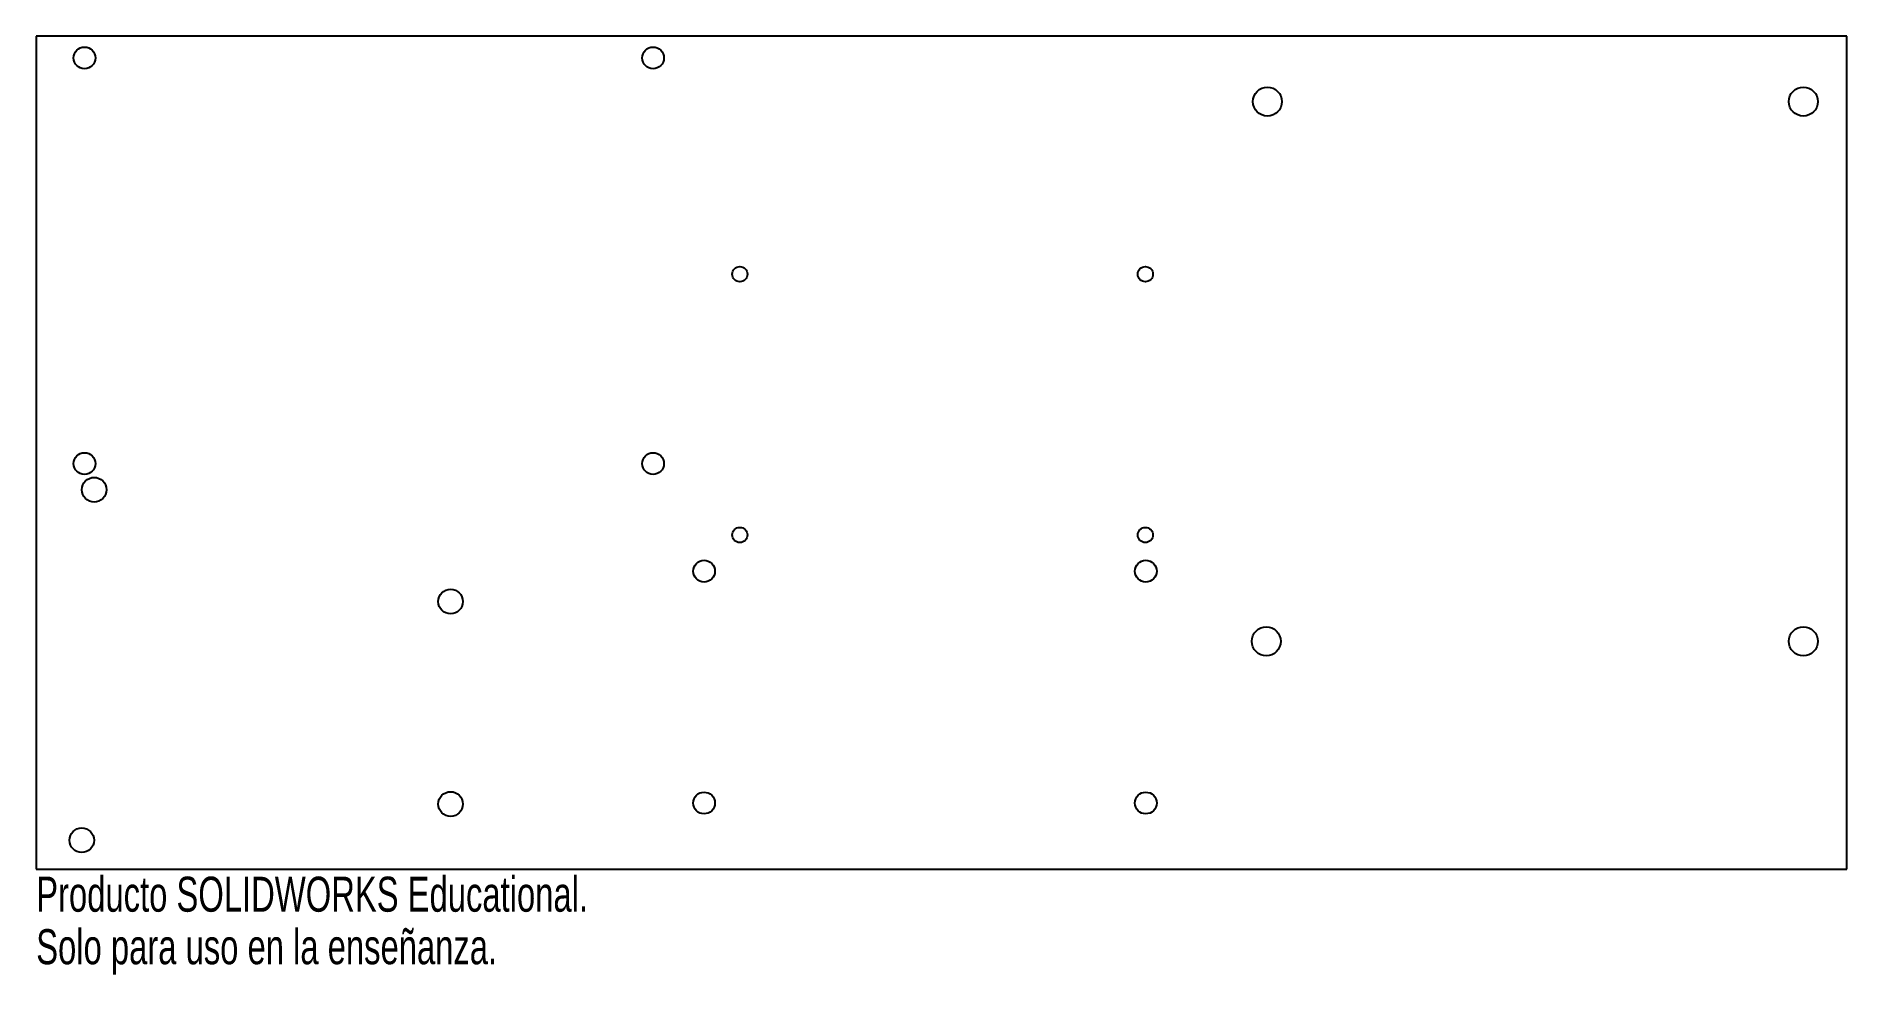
# Model space of a CAD drawing. Header units: millimetres. Extents: x -125 to 125, y -70 to 60.
import ezdxf

# ---------------------------------------------------------------- set-up
doc = ezdxf.new("R2010")
doc.units = ezdxf.units.MM
doc.styles.add('SLDTEXTSTYLE0', font='TXT', dxfattribs={"width": 0.7})

msp = doc.modelspace()

# ---------------------------------------------------------------- linework, layer by layer
at = {"color": 7, "linetype": 'Continuous', "lineweight": 25}
for p, q in [((125, 60), (-125, 60)), ((-125, 60), (-125, -55)), ((125, -55), (125, 60)), ((-125, -55), (125, -55))]:
    msp.add_line(p, q, dxfattribs=at)
for centre, radius in [((-118.33, 57), 1.5), ((-39.83, 57), 1.5), ((45, 50.97), 2), ((119, 50.97), 2), ((-27.85, 27.15), 1.05), ((28.15, 27.15), 1.05), ((-39.83, 1), 1.5), ((-118.33, 1), 1.5), ((-117, -2.6), 1.7), ((-27.85, -8.85), 1.05), ((28.15, -8.85), 1.05), ((-32.79, -13.85), 1.5), ((28.21, -13.85), 1.5), ((-67.79, -18.04), 1.7), ((44.85, -23.53), 2), ((119, -23.53), 2), ((-67.79, -45.99), 1.7), ((-32.79, -45.85), 1.5), ((28.21, -45.85), 1.5), ((-118.71, -50.99), 1.7)]:
    msp.add_circle(centre, radius, dxfattribs=at)

# ---------------------------------------------------------------- texts
at = {"color": 7, "linetype": 'Continuous', "char_height": 4.8336, "attachment_point": 1, "style": 'SLDTEXTSTYLE0'}
for s, insert in [('Producto SOLIDWORKS Educational.', (-125, -56.02)), ('Solo para uso en la enseñanza.', (-125, -63.27))]:
    msp.add_mtext(s, dxfattribs=dict(at, insert=insert))

doc.saveas('drawing.dxf')
